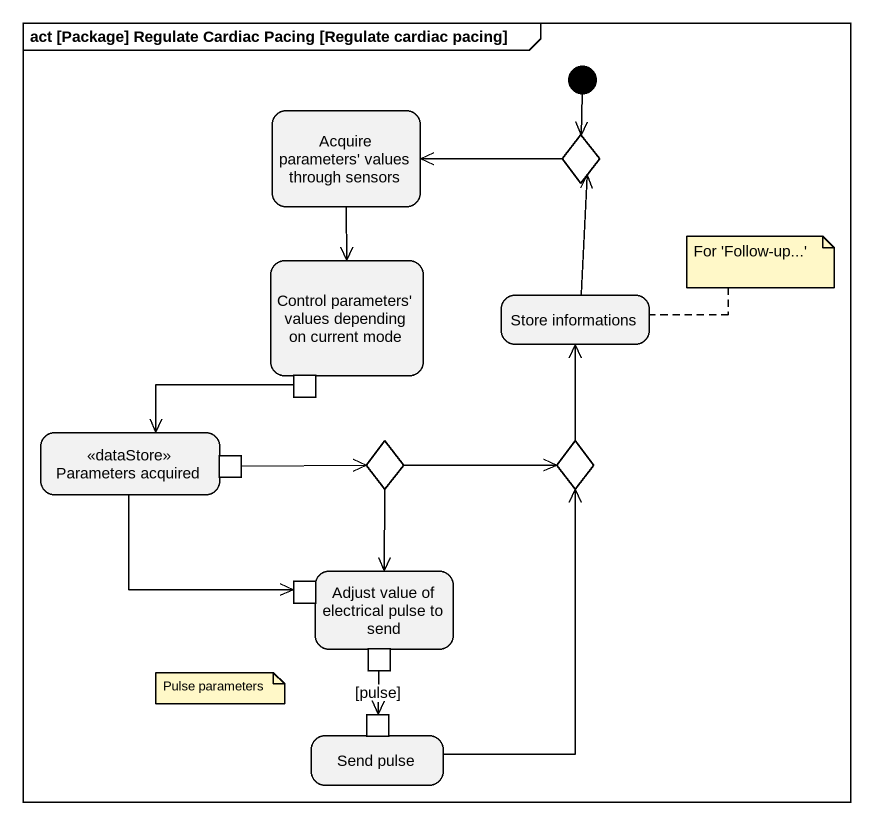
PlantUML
@startuml
mainframe act [Package] Regulate Cardiac Pacing [Regulate cardiac pacing]
hide empty description
state "Acquire parameters' values through sensors" as Acquire_parameters_values
state choice1 <<choice>>
state "Control parameters' values depending on current mode" as Control_parameters_values {
  state pin1 <<outputPin>>
}
state "Store informations" as Store_informations
state "Parameters acquired" as Parameters_acquired <<dataStore>> {
  state pin2 <<outputPin>>
}
state choice2 <<choice>>
state choice3 <<choice>>
state "Adjust value of electrical pulse to send" as Adjust_value_of_electrical {
  state pin3 <<inputPin>>
  state pin4 <<outputPin>>
}
state "Send pulse" as Send_pulse {
  state pin5 <<inputPin>>
}
[*] --> choice1
Acquire_parameters_values --> Control_parameters_values
choice1 -left-> Acquire_parameters_values
Store_informations -up-> choice1
pin1 -left-> Parameters_acquired
Parameters_acquired --> pin3
choice2 -right-> choice3
choice2 --> Adjust_value_of_electrical
choice3 -up-> Store_informations
pin2 -right-> choice2
pin4 --> pin5 : [pulse]
Send_pulse -up-> choice3
note right of Store_informations : For 'Follow-up...'
note as N2
  Pulse parameters
end note
@enduml
